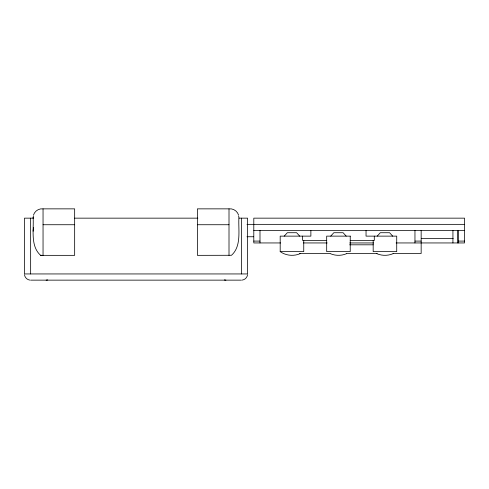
<?xml version="1.0" encoding="UTF-8"?>
<svg xmlns="http://www.w3.org/2000/svg" width="489" height="489" viewBox="0 0 489 489"><rect width="100%" height="100%" fill="white"/><g stroke="black" fill="none" stroke-linecap="round" stroke-linejoin="round"><path stroke-width="0.73" d="M33.13 231.242L33.478 227.544M247.544 274.751C247.22 277.465 244.922 279.763 242.208 280.087M33.478 215.099C34.676 211.052 38.863 208.314 43.044 208.858L74.658 208.858L74.658 255.35L40.569 255.35M284.219 236.132L287.318 232.721L296.621 232.721L299.72 236.132M330.711 236.132L333.81 232.721L343.107 232.721L346.206 236.132M377.202 236.132L380.301 232.721L389.599 232.721L392.698 236.132M300.105 253.663C293.693 256.474 285.906 255.674 280.191 251.627L280.191 236.132L310.876 236.132L310.876 230.551M346.591 253.663C341.463 255.881 335.454 255.881 330.326 253.663M393.083 253.663C387.954 255.881 381.946 255.881 376.817 253.663M47.751 279.928L46.143 280.142M238.571 215.099C237.373 211.052 233.186 208.314 229.005 208.858L197.391 208.858L197.391 255.35L231.48 255.282C241.841 246.059 238.125 229.549 238.919 217.562M33.704 218.155L24.45 218.155L24.45 273.944L247.599 273.944L247.599 218.155L239.109 218.155M74.658 218.155L197.874 218.155M246.982 224.353L253.675 224.353M253.797 224.353L464.55 224.353M43.044 224.732L74.658 224.732M197.391 224.732L229.005 224.732M253.797 230.551L464.55 230.551M246.982 236.749L253.675 236.749M421.292 238.614L453.242 238.614M326.725 240.472L302.63 240.472L302.63 236.132M350.197 240.472L374.293 240.472L374.293 236.132M253.797 241.089L259.995 241.089M414.959 241.089L421.157 241.089M458.352 241.089L464.55 241.089M280.607 242.947L253.797 242.947L253.797 218.155L464.55 218.155L464.55 242.947L396.096 242.947M303.437 242.947L327.202 242.947M349.763 242.947L373.639 242.947M349.635 244.812L373.29 244.812M280.191 251.627L303.748 251.627L303.748 240.472M299.635 253.485L330.02 253.485M346.725 253.485L377.111 253.485M393.058 253.485L421.157 253.485L421.157 230.307M30.648 280.142L241.401 280.142M225.906 280.142L224.298 279.928M29.841 280.087C27.127 279.763 24.829 277.465 24.505 274.751M458.352 230.307L458.352 242.947M457.582 230.307L457.582 242.947M452.93 230.356L452.93 242.947M414.959 230.307L414.959 242.947M373.174 240.472L373.174 251.627L396.726 251.627L396.726 236.132L366.041 236.132L366.041 230.551M259.995 230.307L259.995 242.947M241.401 218.155L241.401 273.944M229.005 208.858L229.005 255.35M43.044 208.858L43.044 255.35L40.569 255.282C30.208 246.059 33.924 229.549 33.13 217.562M30.648 218.155L30.648 273.944M33.136 217.746A8.759 6.21 0 0 1 33.478 216.004M238.571 216.004A8.759 6.21 0 0 1 238.876 217.159M350.234 236.132L326.683 236.132L326.683 251.627L350.234 251.627L350.234 236.132"/></g></svg>
